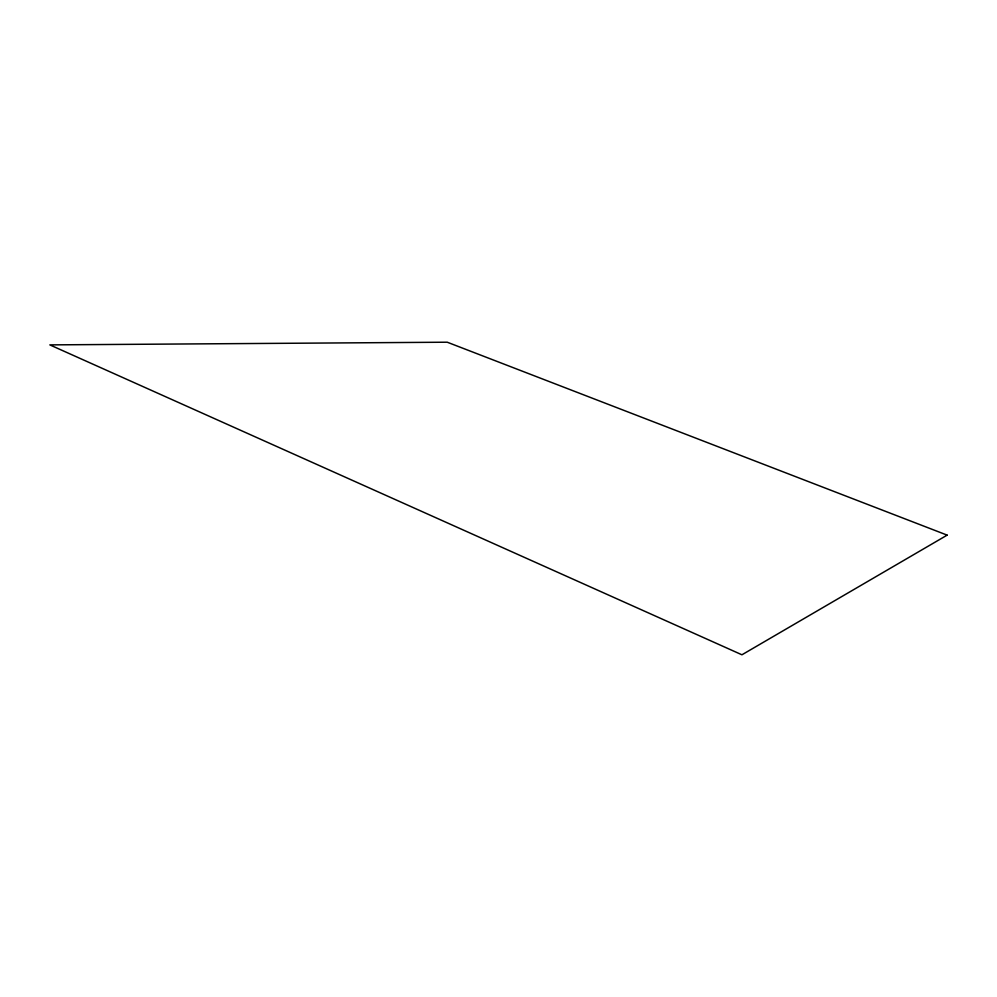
<?xml version="1.0" encoding="UTF-8"?>
<svg xmlns="http://www.w3.org/2000/svg" width="997" height="997" viewBox="0 0 997 997"><rect width="100%" height="100%" fill="white"/><g stroke="black" fill="none" stroke-linecap="round" stroke-linejoin="round"><path stroke-width="1.5" d="M947.15 535.127L741.93 654.792L49.85 344.887L447.242 342.208L947.15 535.127"/></g></svg>
